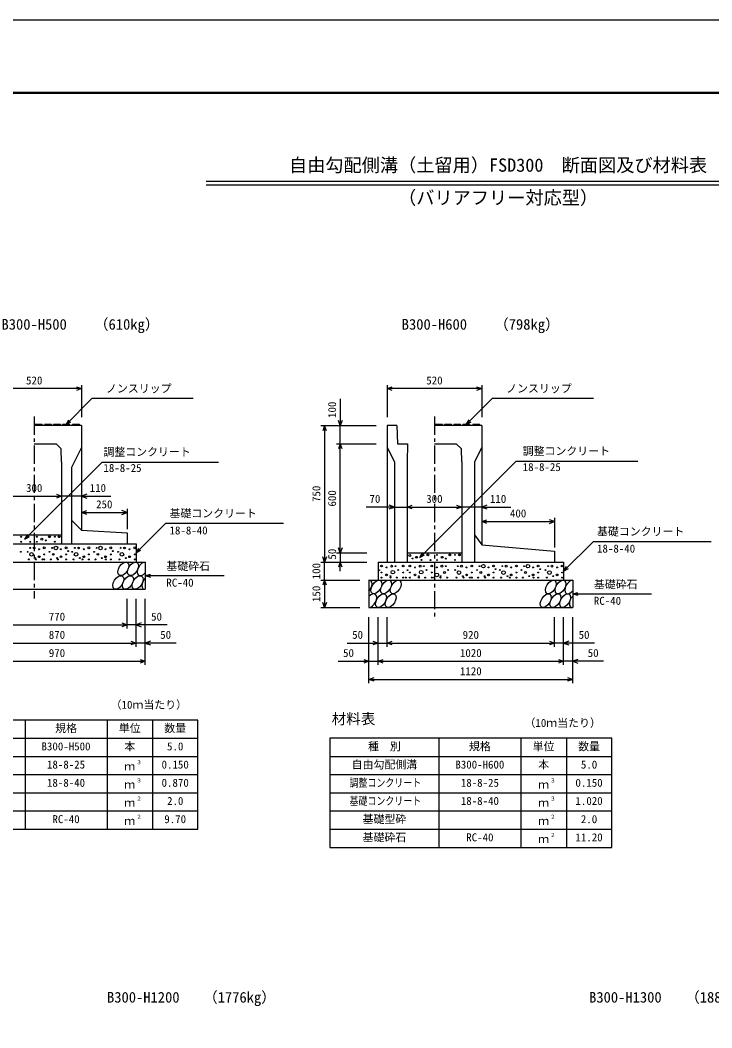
# Model space of a CAD drawing. Units: millimetres, scale not verified. Extents: x -16800 to 16800, y -5940 to 5940.
# Drawn here: x 5773 to 9575, y 399 to 5940 of the extents above; entities that cross this region are included whole.
import ezdxf
from ezdxf.enums import TextEntityAlignment as Align

# ---------------------------------------------------------------- set-up
doc = ezdxf.new("R2010")
doc.units = ezdxf.units.MM
doc.header["$LTSCALE"] = 20
doc.linetypes.add('CHAIN1', pattern=[8, 5, -1, 1, -1])
for name, color, linetype, lineweight in [('0-0_DIM', 7, 'Continuous', 25), ('0-1_Defpoints', 5, 'Continuous', 25), ('0-2_HATCH', 6, 'Continuous', 25), ('0-3_HYO', 3, 'Continuous', 25), ('0-4_HYO2', 4, 'Continuous', 25), ('0-5_OUTLINE', 3, 'Continuous', 25), ('0-6_TXT', 7, 'Continuous', 25), ('0-7_WAKU', 3, 'Continuous', 25)]:
    doc.layers.add(name, color=color, linetype=linetype, lineweight=lineweight)
doc.styles.add('ＭＳ ゴシック', font='')
doc.styles.get('ＭＳ ゴシック').set_extended_font_data('MS Gothic')

msp = doc.modelspace()

# ---------------------------------------------------------------- linework, layer by layer
at = {"layer": '0-0_DIM'}
for p, q in [((6110, 3933.86), (6110, 3757.11)), ((7790, 3933.86), (7790, 3757.11)), ((8310, 3933.86), (8310, 3757.11)), ((6110, 3913.86), (5590, 3913.86)), ((8310, 3913.86), (7790, 3913.86)), ((6025, 3717.15), (6167.21, 3859.36)), ((6724.1, 3859.36), (6167.21, 3859.36)), ((7532.46, 3857.8), (7532.46, 3710.65)), ((8225, 3717.15), (8367.21, 3859.36)), ((8924.1, 3859.36), (8367.21, 3859.36)), ((6025, 3717.15), (6040, 3743.13)), ((6025, 3717.15), (6050.98, 3732.15)), ((8225, 3717.15), (8240, 3743.13)), ((8225, 3717.15), (8250.98, 3732.15)), ((7425.8, 3710.65), (7729.13, 3710.65)), ((7445.8, 3710.65), (7445.8, 2960.65)), ((7532.46, 3610.65), (7532.46, 3710.65)), ((7512.46, 3610.65), (7729.13, 3610.65)), ((7532.46, 3010.65), (7532.46, 3610.65)), ((5798.87, 3085.65), (6223.7, 3510.48)), ((6223.7, 3510.48), (6862.9, 3510.48)), ((7968.87, 2985.65), (8498.51, 3515.29)), ((8498.51, 3515.29), (9167.71, 3515.29)), ((5700, 3322.72), (6000, 3322.72)), ((6110, 3322.72), (6000, 3322.72)), ((6110, 3322.72), (6270.77, 3322.72)), ((6110, 3232.78), (6360, 3232.78)), ((6360, 3252.78), (6360, 3140.65)), ((7830, 3262.78), (7673.82, 3262.78)), ((7830, 3262.78), (7900, 3262.78)), ((7900, 3262.78), (8200, 3262.78)), ((8310, 3262.78), (8200, 3262.78)), ((8310, 3262.78), (8470.77, 3262.78)), ((6573.65, 3174.3), (6410, 3010.65)), ((6573.65, 3174.3), (7220.53, 3174.3)), ((8310, 3182.78), (8710, 3182.78)), ((8710, 3202.78), (8710, 3040.65)), ((5798.87, 3085.65), (5813.87, 3111.63)), ((5798.87, 3085.65), (5824.85, 3100.65)), ((8923.65, 3074.3), (8760, 2910.65)), ((8923.65, 3074.3), (9570.53, 3074.3)), ((6410, 3010.65), (6425, 3036.63)), ((6410, 3010.65), (6435.98, 3025.65)), ((7512.46, 3010.65), (7679.13, 3010.65)), ((7532.46, 3010.65), (7532.46, 2960.65)), ((7968.87, 2985.65), (7983.87, 3011.63)), ((7968.87, 2985.65), (7994.85, 3000.65)), ((7425.8, 2960.65), (7679.13, 2960.65)), ((7445.8, 2860.65), (7445.8, 2960.65)), ((7532.46, 2910.65), (7532.46, 2960.65)), ((8760, 2910.65), (8775, 2936.63)), ((6460, 2885.65), (6488.98, 2893.41)), ((6460, 2885.65), (6893.31, 2885.65)), ((6460, 2885.65), (6488.98, 2877.88)), ((8760, 2910.65), (8785.98, 2925.65)), ((7425.8, 2860.65), (7640, 2860.65)), ((7445.8, 2860.65), (7445.8, 2710.65)), ((8810, 2785.65), (8838.98, 2793.41)), ((8810, 2785.65), (9243.31, 2785.65)), ((8810, 2785.65), (8838.98, 2777.88)), ((6360, 2595.13), (6360, 2757.48)), ((6410, 2495.13), (6410, 2757.48)), ((6460, 2395.13), (6460, 2757.48)), ((7425.8, 2710.65), (7640, 2710.65)), ((5590, 2615.13), (6360, 2615.13)), ((6580, 2615.13), (6360, 2615.13)), ((7690, 2295.13), (7690, 2657.48)), ((7740, 2395.13), (7740, 2657.48)), ((7790, 2495.13), (7790, 2657.48)), ((8710, 2495.13), (8710, 2657.48)), ((8760, 2395.13), (8760, 2657.48)), ((8810, 2295.13), (8810, 2657.48)), ((5540, 2515.13), (6410, 2515.13)), ((6630, 2515.13), (6410, 2515.13)), ((7570, 2515.13), (7790, 2515.13)), ((7790, 2515.13), (8710, 2515.13)), ((8930, 2515.13), (8710, 2515.13)), ((5490, 2415.13), (6460, 2415.13)), ((7520, 2415.13), (7740, 2415.13)), ((7740, 2415.13), (8760, 2415.13)), ((8980, 2415.13), (8760, 2415.13)), ((7690, 2315.13), (8810, 2315.13))]:
    msp.add_line(p, q, dxfattribs=at)
at = {"layer": '0-0_DIM', "linetype": 'CHAIN1'}
for p, q in [((5850, 3760.65), (5850, 2760.65)), ((8050, 3760.65), (8050, 2660.65))]:
    msp.add_line(p, q, dxfattribs=at)
at = {"layer": '0-0_DIM'}
for points in [[(6081.85, 3924.12), (6110.04, 3913.86), (6081.85, 3903.6)], [(7818.23, 3903.6), (7790.04, 3913.86), (7818.23, 3924.12)], [(8281.85, 3924.12), (8310.04, 3913.86), (8281.85, 3903.6)], [(7542.72, 3738.84), (7532.46, 3710.65), (7522.2, 3738.84)], [(7456.06, 3682.46), (7445.8, 3710.65), (7435.54, 3682.46)], [(7542.72, 3582.46), (7532.46, 3610.65), (7522.2, 3582.46)], [(5971.81, 3332.98), (6000, 3322.72), (5971.81, 3312.46)], [(6138.19, 3332.98), (6110, 3322.72), (6138.19, 3312.46)], [(7801.81, 3252.52), (7830, 3262.78), (7801.81, 3273.04)], [(7928.19, 3252.52), (7900, 3262.78), (7928.19, 3273.04)], [(8171.81, 3273.04), (8200, 3262.78), (8171.81, 3252.52)], [(8338.19, 3273.04), (8310, 3262.78), (8338.19, 3252.52)], [(6138.19, 3222.52), (6110, 3232.78), (6138.19, 3243.04)], [(6331.81, 3222.52), (6360, 3232.78), (6331.81, 3243.04)], [(8338.19, 3172.52), (8310, 3182.78), (8338.19, 3193.04)], [(8681.81, 3172.52), (8710, 3182.78), (8681.81, 3193.04)], [(7542.72, 3038.84), (7532.46, 3010.65), (7522.2, 3038.84)], [(7456.06, 2988.84), (7445.8, 2960.65), (7435.54, 2988.84)], [(7542.72, 2932.46), (7532.46, 2960.65), (7522.2, 2932.46)], [(7456.06, 2832.46), (7445.8, 2860.65), (7435.54, 2832.46)], [(7456.06, 2738.84), (7445.8, 2710.65), (7435.54, 2738.84)], [(6331.81, 2625.39), (6360, 2615.13), (6331.81, 2604.87)], [(6438.19, 2625.39), (6410, 2615.13), (6438.19, 2604.87)], [(6381.81, 2525.39), (6410, 2515.13), (6381.81, 2504.87)], [(6488.19, 2525.39), (6460, 2515.13), (6488.19, 2504.87)], [(7711.81, 2525.39), (7740, 2515.13), (7711.81, 2504.87)], [(7818.19, 2504.87), (7790, 2515.13), (7818.19, 2525.39)], [(8681.81, 2525.39), (8710, 2515.13), (8681.81, 2504.87)], [(8788.19, 2525.39), (8760, 2515.13), (8788.19, 2504.87)], [(6431.81, 2425.39), (6460, 2415.13), (6431.81, 2404.87)], [(7661.81, 2425.39), (7690, 2415.13), (7661.81, 2404.87)], [(7768.19, 2404.87), (7740, 2415.13), (7768.19, 2425.39)], [(8731.81, 2425.39), (8760, 2415.13), (8731.81, 2404.87)], [(8838.19, 2425.39), (8810, 2415.13), (8838.19, 2404.87)], [(7718.19, 2304.87), (7690, 2315.13), (7718.19, 2325.39)], [(8781.81, 2325.39), (8810, 2315.13), (8781.81, 2304.87)]]:
    msp.add_lwpolyline(points, dxfattribs=at)
at = {"layer": '0-1_Defpoints'}
msp.add_lwpolyline([(0, -5940), (16800, -5940), (16800, 5940), (0, 5940)], close=True, dxfattribs=at)
at = {"layer": '0-2_HATCH'}
for p, q in [((5855, 3710.65), (5856, 3717.15)), ((5894, 3717.15), (5856, 3717.15)), ((5895, 3710.65), (5894, 3717.15)), ((5905, 3710.65), (5906, 3717.15)), ((5944, 3717.15), (5906, 3717.15)), ((5945, 3710.65), (5944, 3717.15)), ((5955, 3710.65), (5956, 3717.15)), ((5994, 3717.15), (5956, 3717.15)), ((5995, 3710.65), (5994, 3717.15)), ((6005, 3710.65), (6006, 3717.15)), ((6044, 3717.15), (6006, 3717.15)), ((6045, 3710.65), (6044, 3717.15)), ((6060, 3710.65), (6061, 3717.15)), ((6099, 3717.15), (6061, 3717.15)), ((6100, 3710.65), (6099, 3717.15)), ((8055, 3710.65), (8056, 3717.15)), ((8094, 3717.15), (8056, 3717.15)), ((8095, 3710.65), (8094, 3717.15)), ((8105, 3710.65), (8106, 3717.15)), ((8144, 3717.15), (8106, 3717.15)), ((8145, 3710.65), (8144, 3717.15)), ((8155, 3710.65), (8156, 3717.15)), ((8194, 3717.15), (8156, 3717.15)), ((8195, 3710.65), (8194, 3717.15)), ((8205, 3710.65), (8206, 3717.15)), ((8244, 3717.15), (8206, 3717.15)), ((8245, 3710.65), (8244, 3717.15)), ((8260, 3710.65), (8261, 3717.15)), ((8299, 3717.15), (8261, 3717.15)), ((8300, 3710.65), (8299, 3717.15))]:
    msp.add_line(p, q, dxfattribs=at)
for centre, radius in [((5814.13, 3099.68), 5), ((5934.13, 3099.68), 5), ((5986.99, 3099.68), 5), ((5778.97, 3099.96), 2.5), ((5778.97, 3071.95), 2.5), ((5828.15, 3071.66), 2.5), ((5864.04, 3099.68), 2.5), ((5864.04, 3071.66), 2.5), ((5892.08, 3086.54), 5), ((5913.11, 3079.54), 2.5), ((5968.96, 3037.83), 10), ((5962.99, 3099.96), 2.5), ((5962.99, 3071.95), 2.5), ((6214.18, 3037.83), 10), ((5776.09, 3016.81), 2.5), ((5813.91, 3016.81), 2.5), ((5834.94, 3002.81), 10), ((5827.93, 3037.83), 2.5), ((5848.96, 3037.83), 5), ((5876.99, 2989.68), 5), ((5876.99, 3030.82), 2.5), ((5905.03, 3038.7), 5), ((5905.03, 3002.81), 2.5), ((5933.91, 3016.81), 2.5), ((5947.93, 3037.83), 2.5), ((5954.94, 3002.81), 5), ((5996.99, 2989.68), 5), ((5996.99, 3030.82), 2.5), ((6025.03, 3038.7), 5), ((6025.03, 3002.81), 2.5), ((6036.37, 3021.13), 2.5), ((6059.13, 3016.81), 2.5), ((6080.16, 3002.81), 10), ((6073.15, 3037.83), 2.5), ((6094.18, 3037.83), 5), ((6122.22, 2989.68), 5), ((6122.22, 3030.82), 2.5), ((6150.26, 3038.7), 5), ((6150.26, 3002.81), 2.5), ((6179.13, 3016.81), 2.5), ((6193.15, 3037.83), 2.5), ((6200.16, 3002.81), 5), ((6242.22, 2989.68), 5), ((6242.22, 3030.82), 2.5), ((6270.26, 3038.7), 5), ((6270.26, 3002.81), 2.5), ((6281.6, 3021.13), 2.5), ((6311.06, 3016.81), 2.5), ((6332.09, 3002.81), 10), ((6325.08, 3037.83), 2.5), ((6346.11, 3037.83), 5), ((6374.14, 2989.68), 5), ((6374.14, 3030.82), 2.5), ((6402.18, 3038.7), 5), ((6402.18, 3002.81), 2.5), ((7914.75, 2996.52), 5), ((7978.97, 2999.96), 2.5), ((8014.13, 2999.68), 5), ((8064.04, 2999.68), 2.5), ((8134.13, 2999.68), 5), ((8162.99, 2999.96), 2.5), ((8186.99, 2999.68), 5), ((5820.92, 2974.79), 2.5), ((5855.97, 2982.67), 2.5), ((5859.08, 2974.79), 2.5), ((5894.97, 2974.79), 2.5), ((5905.03, 2974.79), 2.5), ((5940.92, 2974.79), 2.5), ((5975.97, 2982.67), 2.5), ((5979.08, 2974.79), 2.5), ((6025.03, 2974.79), 2.5), ((6066.14, 2974.79), 2.5), ((6101.19, 2982.67), 2.5), ((6115.03, 2974.79), 2.5), ((6150.26, 2974.79), 2.5), ((6150.92, 2974.79), 2.5), ((6186.14, 2974.79), 2.5), ((6221.19, 2982.67), 2.5), ((6243.98, 2974.79), 2.5), ((6270.26, 2974.79), 2.5), ((6318.07, 2974.79), 2.5), ((6353.11, 2982.67), 2.5), ((6402.18, 2974.79), 2.5), ((7758.72, 2938.7), 5), ((7814.8, 2937.83), 5), ((7835.83, 2937.83), 2.5), ((7878.72, 2938.7), 5), ((7914.97, 2938.7), 5), ((7929.9, 2979.82), 2.5), ((7950.93, 2986.83), 5), ((7971.04, 2937.83), 5), ((7978.97, 2971.94), 2.5), ((7992.07, 2937.83), 2.5), ((8028.15, 2971.66), 2.5), ((8034.97, 2938.7), 5), ((8064.04, 2971.66), 2.5), ((8091.04, 2937.83), 5), ((8092.08, 2986.54), 5), ((8112.07, 2937.83), 2.5), ((8113.11, 2979.54), 2.5), ((8162.99, 2971.94), 2.5), ((8177.93, 2937.83), 2.5), ((8198.96, 2937.83), 5), ((8255.03, 2938.7), 5), ((8297.93, 2937.83), 2.5), ((8318.96, 2937.83), 10), ((8375.03, 2938.7), 5), ((8423.15, 2937.83), 2.5), ((8444.18, 2937.83), 5), ((8500.26, 2938.7), 5), ((8543.15, 2937.83), 2.5), ((8564.18, 2937.83), 10), ((8620.26, 2938.7), 5), ((8675.08, 2937.83), 2.5), ((8696.11, 2937.83), 5), ((8752.18, 2938.7), 5), ((7746.31, 2915.9), 2.5), ((7758.72, 2902.81), 2.5), ((7786.76, 2889.68), 5), ((7786.76, 2930.82), 2.5), ((7807.79, 2882.67), 2.5), ((7821.34, 2904.81), 10), ((7849.85, 2916.81), 2.5), ((7878.72, 2902.81), 2.5), ((7902.55, 2915.9), 2.5), ((7914.97, 2902.81), 2.5), ((7943.01, 2889.68), 5), ((7943.01, 2930.82), 2.5), ((7964.03, 2882.67), 2.5), ((7977.58, 2904.81), 10), ((8006.09, 2916.81), 2.5), ((8034.97, 2902.81), 2.5), ((8063.01, 2889.68), 10), ((8063.01, 2930.82), 2.5), ((8084.03, 2882.67), 2.5), ((8105.06, 2902.81), 5), ((8126.09, 2916.81), 2.5), ((8163.91, 2916.81), 2.5), ((8184.94, 2902.81), 10), ((8205.97, 2882.67), 2.5), ((8226.99, 2889.68), 5), ((8226.99, 2930.82), 2.5), ((8255.03, 2902.81), 2.5), ((8283.91, 2916.81), 2.5), ((8304.94, 2902.81), 5), ((8325.97, 2882.67), 2.5), ((8346.99, 2889.68), 5), ((8346.99, 2930.82), 2.5), ((8375.03, 2902.81), 2.5), ((8386.37, 2921.13), 2.5), ((8409.13, 2916.81), 2.5), ((8430.16, 2902.81), 10), ((8451.19, 2882.67), 2.5), ((8472.22, 2889.68), 5), ((8472.22, 2930.82), 2.5), ((8500.26, 2902.81), 2.5), ((8529.13, 2916.81), 2.5), ((8550.16, 2902.81), 5), ((8571.19, 2882.67), 2.5), ((8592.22, 2889.68), 5), ((8592.22, 2930.82), 2.5), ((8620.26, 2902.81), 2.5), ((8631.6, 2921.13), 2.5), ((8661.06, 2916.81), 2.5), ((8682.09, 2902.81), 10), ((8703.11, 2882.67), 2.5), ((8724.14, 2889.68), 5), ((8724.14, 2930.82), 2.5), ((8752.18, 2902.81), 2.5), ((7758.72, 2874.79), 2.5), ((7807.82, 2874.79), 2.5), ((7842.84, 2874.79), 2.5), ((7878.72, 2874.79), 2.5), ((7891.93, 2874.79), 2.5), ((7914.97, 2874.79), 2.5), ((7964.06, 2874.79), 2.5), ((7999.08, 2874.79), 2.5), ((8034.97, 2874.79), 2.5), ((8048.18, 2874.79), 2.5), ((8084.06, 2874.79), 2.5), ((8119.08, 2874.79), 2.5), ((8170.92, 2874.79), 2.5), ((8209.08, 2874.79), 2.5), ((8244.97, 2874.79), 2.5), ((8255.03, 2874.79), 2.5), ((8290.92, 2874.79), 2.5), ((8329.08, 2874.79), 2.5), ((8375.03, 2874.79), 2.5), ((8416.14, 2874.79), 2.5), ((8465.03, 2874.79), 2.5), ((8500.26, 2874.79), 2.5), ((8500.92, 2874.79), 2.5), ((8536.14, 2874.79), 2.5), ((8593.98, 2874.79), 2.5), ((8620.26, 2874.79), 2.5), ((8668.07, 2874.79), 2.5), ((8752.18, 2874.79), 2.5)]:
    msp.add_circle(centre, radius, dxfattribs=at)
for centre in [(6339.72, 2923.14), (6392.93, 2923.14), (6311.84, 2848.15), (6365.04, 2848.15), (6418.25, 2848.15), (7730.84, 2823.14), (7784.05, 2823.14), (7837.26, 2823.14), (8689.72, 2823.14), (8742.93, 2823.14), (7756.16, 2748.15), (7809.37, 2748.15), (8661.84, 2748.15), (8715.04, 2748.15), (8768.25, 2748.15)]:
    msp.add_ellipse(centre, major_axis=(21.81, 35.31), ratio=0.5792, dxfattribs=at)
for centre, start_param, end_param in [((6446.14, 2923.14), 0.3357715, 4.4411806), ((6471.46, 2848.15), 1.2110787, 3.5658734), ((7677.64, 2823.14), 4.385593, 6.6745444), ((8796.14, 2823.14), 0.3357715, 4.4411806), ((7702.96, 2748.15), 3.5111464, 7.548991), ((8821.46, 2748.15), 1.2110787, 3.5658734)]:
    msp.add_ellipse(centre, major_axis=(21.81, 35.31), ratio=0.5792, start_param=start_param, end_param=end_param, dxfattribs=at)
at = {"layer": '0-3_HYO'}
for p, q in [((5800, 2091.68), (5800, 1491.68)), ((6250, 2091.68), (6250, 1491.68)), ((6500, 2091.68), (6500, 1491.68)), ((5200, 1991.68), (6750, 1991.68)), ((8075, 1991.68), (8075, 1391.68)), ((8525, 1991.68), (8525, 1391.68)), ((8775, 1991.68), (8775, 1391.68)), ((7475, 1891.68), (9025, 1891.68))]:
    msp.add_line(p, q, dxfattribs=at)
for points in [[(5200, 1491.68), (6750, 1491.68), (6750, 2091.68), (5200, 2091.68)], [(7475, 1391.68), (9025, 1391.68), (9025, 1991.68), (7475, 1991.68)]]:
    msp.add_lwpolyline(points, close=True, dxfattribs=at)
at = {"layer": '0-4_HYO2'}
for p, q in [((5200, 1891.68), (6750, 1891.68)), ((5200, 1791.68), (6750, 1791.68)), ((7475, 1791.68), (9025, 1791.68)), ((5200, 1691.68), (6750, 1691.68)), ((7475, 1691.68), (9025, 1691.68)), ((5200, 1591.68), (6750, 1591.68)), ((7475, 1591.68), (9025, 1591.68)), ((7475, 1491.68), (9025, 1491.68))]:
    msp.add_line(p, q, dxfattribs=at)
at = {"layer": '0-5_OUTLINE'}
for p, q in [((6110, 3710.65), (5850, 3710.65)), ((6110, 3710.65), (6110, 3135.65)), ((7790, 3710.65), (7790, 2960.65)), ((7842.5, 3710.65), (7790, 3710.65)), ((7842.5, 3710.65), (7847.5, 3610.65)), ((8310, 3710.65), (8050, 3710.65)), ((8310, 3710.65), (8310, 3055.65)), ((5850, 3610.65), (5970, 3610.65)), ((5970, 3610.65), (5998.21, 3582.44)), ((7847.5, 3610.65), (7902.5, 3610.65)), ((8050, 3610.65), (8170, 3610.65)), ((8170, 3610.65), (8198.21, 3582.44)), ((6000, 3510.65), (5998.21, 3582.44)), ((7790, 3590.65), (7830, 3510.65)), ((8200, 3510.65), (8198.21, 3582.44)), ((8310, 3590.65), (8270, 3510.65)), ((6000, 3510.65), (6000, 3060.65)), ((7830, 3510.65), (7830, 2960.65)), ((8200, 3510.65), (8200, 2960.65)), ((8270, 3510.65), (8270, 2960.65)), ((5700, 3110.65), (6000, 3110.65)), ((6360, 3120.65), (6360, 3060.65)), ((5540, 3060.65), (6410, 3060.65)), ((6000, 3060.65), (6360, 3060.65)), ((6410, 3060.65), (6410, 2960.65)), ((7900, 3010.65), (8200, 3010.65)), ((5490, 2960.65), (6460, 2960.65)), ((6460, 2960.65), (6460, 2810.65)), ((7740, 2960.65), (7740, 2860.65)), ((7740, 2960.65), (8760, 2960.65)), ((7790, 2960.65), (7900, 2960.65)), ((8200, 2960.65), (8710, 2960.65)), ((8760, 2960.65), (8760, 2860.65)), ((7690, 2860.65), (7690, 2710.65)), ((7690, 2860.65), (8810, 2860.65)), ((8810, 2860.65), (8810, 2710.65)), ((5490, 2810.65), (6460, 2810.65)), ((7690, 2710.65), (8810, 2710.65))]:
    msp.add_line(p, q, dxfattribs=at)
for points in [[(7902.5, 3610.65), (7900, 3510.65), (7900, 2960.65)], [(6110, 3590.65), (6055, 3480.65), (6055, 3060.65)], [(6055, 3190.65), (6110, 3135.65), (6360, 3120.65)], [(8270, 3110.65), (8310, 3055.65), (8710, 3020.65), (8710, 2960.65)]]:
    msp.add_lwpolyline(points, dxfattribs=at)
at = {"layer": '0-6_TXT'}
for p, q in [((6794.97, 5054.39), (10005.03, 5054.39)), ((6794.97, 5035.19), (10005.03, 5035.19))]:
    msp.add_line(p, q, dxfattribs=at)
at = {"layer": '0-7_WAKU', "lineweight": 50}
msp.add_lwpolyline([(400, -5540), (16400, -5540), (16400, 5540), (400, 5540)], close=True, dxfattribs=at)

# ---------------------------------------------------------------- texts
at = {"layer": '0-0_DIM', "style": 'ＭＳ ゴシック'}
for s, p in [('520', (5805, 3923.86)), ('ノンスリップ', (6244.52, 3879.54)), ('520', (8005, 3923.86)), ('ノンスリップ', (8444.52, 3879.54)), ('調整コンクリート', (6230.42, 3530.99)), ('調整コンクリート', (8535.23, 3535.8)), ('18-8-25', (6230.42, 3442.71)), ('18-8-25', (8535.23, 3447.52)), ('300', (5804.92, 3332.72)), ('110', (6154.92, 3332.72)), ('70', (7692.85, 3272.78)), ('300', (8004.85, 3272.78)), ('110', (8354.92, 3272.78)), ('250', (6190, 3242.78)), ('基礎コンクリート', (6593.65, 3193.04)), ('400', (8465, 3192.78)), ('18-8-40', (6593.65, 3099.22)), ('基礎コンクリート', (8943.65, 3093.04)), ('18-8-40', (8943.65, 2999.22)), ('基礎砕石', (6576.32, 2902.82)), ('RC-40', (6576.32, 2812.13)), ('基礎砕石', (8926.32, 2802.82)), ('RC-40', (8926.32, 2712.13)), ('770', (5930, 2625.13)), ('50', (6492.44, 2625.13)), ('870', (5930, 2525.13)), ('50', (6542.44, 2525.13)), ('50', (7597.56, 2525.13)), ('920', (8205, 2525.13)), ('50', (8842.44, 2525.13)), ('970', (5930, 2425.13)), ('50', (7547.56, 2425.13)), ('1020', (8190, 2425.13)), ('50', (8892.44, 2425.13)), ('1120', (8190, 2325.13))]:
    msp.add_text(s, height=43.99, dxfattribs=at).set_placement(p, align=Align.BOTTOM_LEFT)
for s, p in [('100', (7522.46, 3752.73)), ('750', (7435.8, 3290.65)), ('600', (7522.46, 3265.65)), ('50', (7522.46, 2973.97)), ('100', (7435.8, 2865.65)), ('150', (7435.8, 2740.65))]:
    msp.add_text(s, height=43.99, rotation=90, dxfattribs=at).set_placement(p, align=Align.BOTTOM_LEFT)
at = {"layer": '0-6_TXT', "style": 'ＭＳ ゴシック'}
for s, height, p in [('自由勾配側溝（土留用）FSD300\u3000断面図及び材料表', 73.31, (7250, 5084.39)), ('（バリアフリー対応型）', 73.31, (7850, 4905.19)), ('B300-H500', 58.65, (5670, 4220.65)), ('（610kg）', 58.65, (6178.37, 4220.65)), ('B300-H600', 58.65, (7870, 4220.65)), ('（798kg）', 58.65, (8378.37, 4220.65)), ('（10ｍ当たり）', 43.99, (6270, 2140.68)), ('材料表', 58.65, (7485, 2051.68)), ('規格', 43.99, (5965, 2011.68)), ('単位', 43.99, (6315, 2011.68)), ('数量', 43.99, (6565, 2011.68)), ('（10ｍ当たり）', 43.99, (8545, 2040.68)), ('B300-H500', 43.99, (5890, 1911.68)), ('本', 43.99, (6345, 1911.68)), ('5.0', 43.99, (6580, 1911.68)), ('種\u3000別', 43.99, (7685, 1911.68)), ('規格', 43.99, (8240, 1911.68)), ('単位', 43.99, (8590, 1911.68)), ('数量', 43.99, (8840, 1911.68)), ('18-8-25', 43.99, (5920, 1811.68)), ('ｍ', 43.99, (6345, 1801.68)), ('３', 21.99, (6410.54, 1842.05)), ('0.150', 43.99, (6550, 1811.68)), ('自由勾配側溝', 43.99, (7595, 1811.68)), ('B300-H600', 43.99, (8165, 1811.68)), ('本', 43.99, (8620, 1811.68)), ('5.0', 43.99, (8855, 1811.68)), ('18-8-40', 43.99, (5920, 1711.68)), ('ｍ', 43.99, (6345, 1701.68)), ('３', 21.99, (6410.54, 1742.05)), ('0.870', 43.99, (6550, 1711.68)), ('18-8-25', 43.99, (8195, 1711.68)), ('ｍ', 43.99, (8620, 1701.68)), ('３', 21.99, (8685.54, 1742.05)), ('0.150', 43.99, (8825, 1711.68)), ('２', 21.99, (6410.54, 1642.05)), ('2.0', 43.99, (6580, 1611.68)), ('18-8-40', 43.99, (8195, 1611.68)), ('３', 21.99, (8685.54, 1642.05)), ('1.020', 43.99, (8825, 1611.68)), ('ｍ', 43.99, (6345, 1601.68)), ('ｍ', 43.99, (8620, 1601.68)), ('RC-40', 43.99, (5950, 1511.68)), ('２', 21.99, (6410.54, 1542.05)), ('9.70', 43.99, (6565, 1511.68)), ('基礎型砕', 43.99, (7655, 1511.68)), ('２', 21.99, (8685.54, 1542.05)), ('2.0', 43.99, (8855, 1511.68)), ('ｍ', 43.99, (6345, 1501.68)), ('ｍ', 43.99, (8620, 1501.68)), ('基礎砕石', 43.99, (7655, 1411.68)), ('RC-40', 43.99, (8225, 1411.68)), ('ｍ', 43.99, (8620, 1401.68)), ('２', 21.99, (8685.54, 1442.05)), ('11.20', 43.99, (8825, 1411.68)), ('B300-H1200', 58.65, (6250, 520.65)), ('（1776kg）', 58.65, (6778.37, 520.65)), ('B300-H1300', 58.65, (8900, 520.65)), ('（1883kg）', 58.65, (9428.37, 520.65))]:
    msp.add_text(s, height=height, dxfattribs=at).set_placement(p, align=Align.BOTTOM_LEFT)
at = {"layer": '0-6_TXT', "style": 'ＭＳ ゴシック', "width": 0.8}
for s, p in [('調整コンクリート', (7583, 1711.68)), ('基礎コンクリート', (7583, 1611.68))]:
    msp.add_text(s, height=43.99, dxfattribs=at).set_placement(p, align=Align.BOTTOM_LEFT)

doc.saveas('drawing.dxf')
